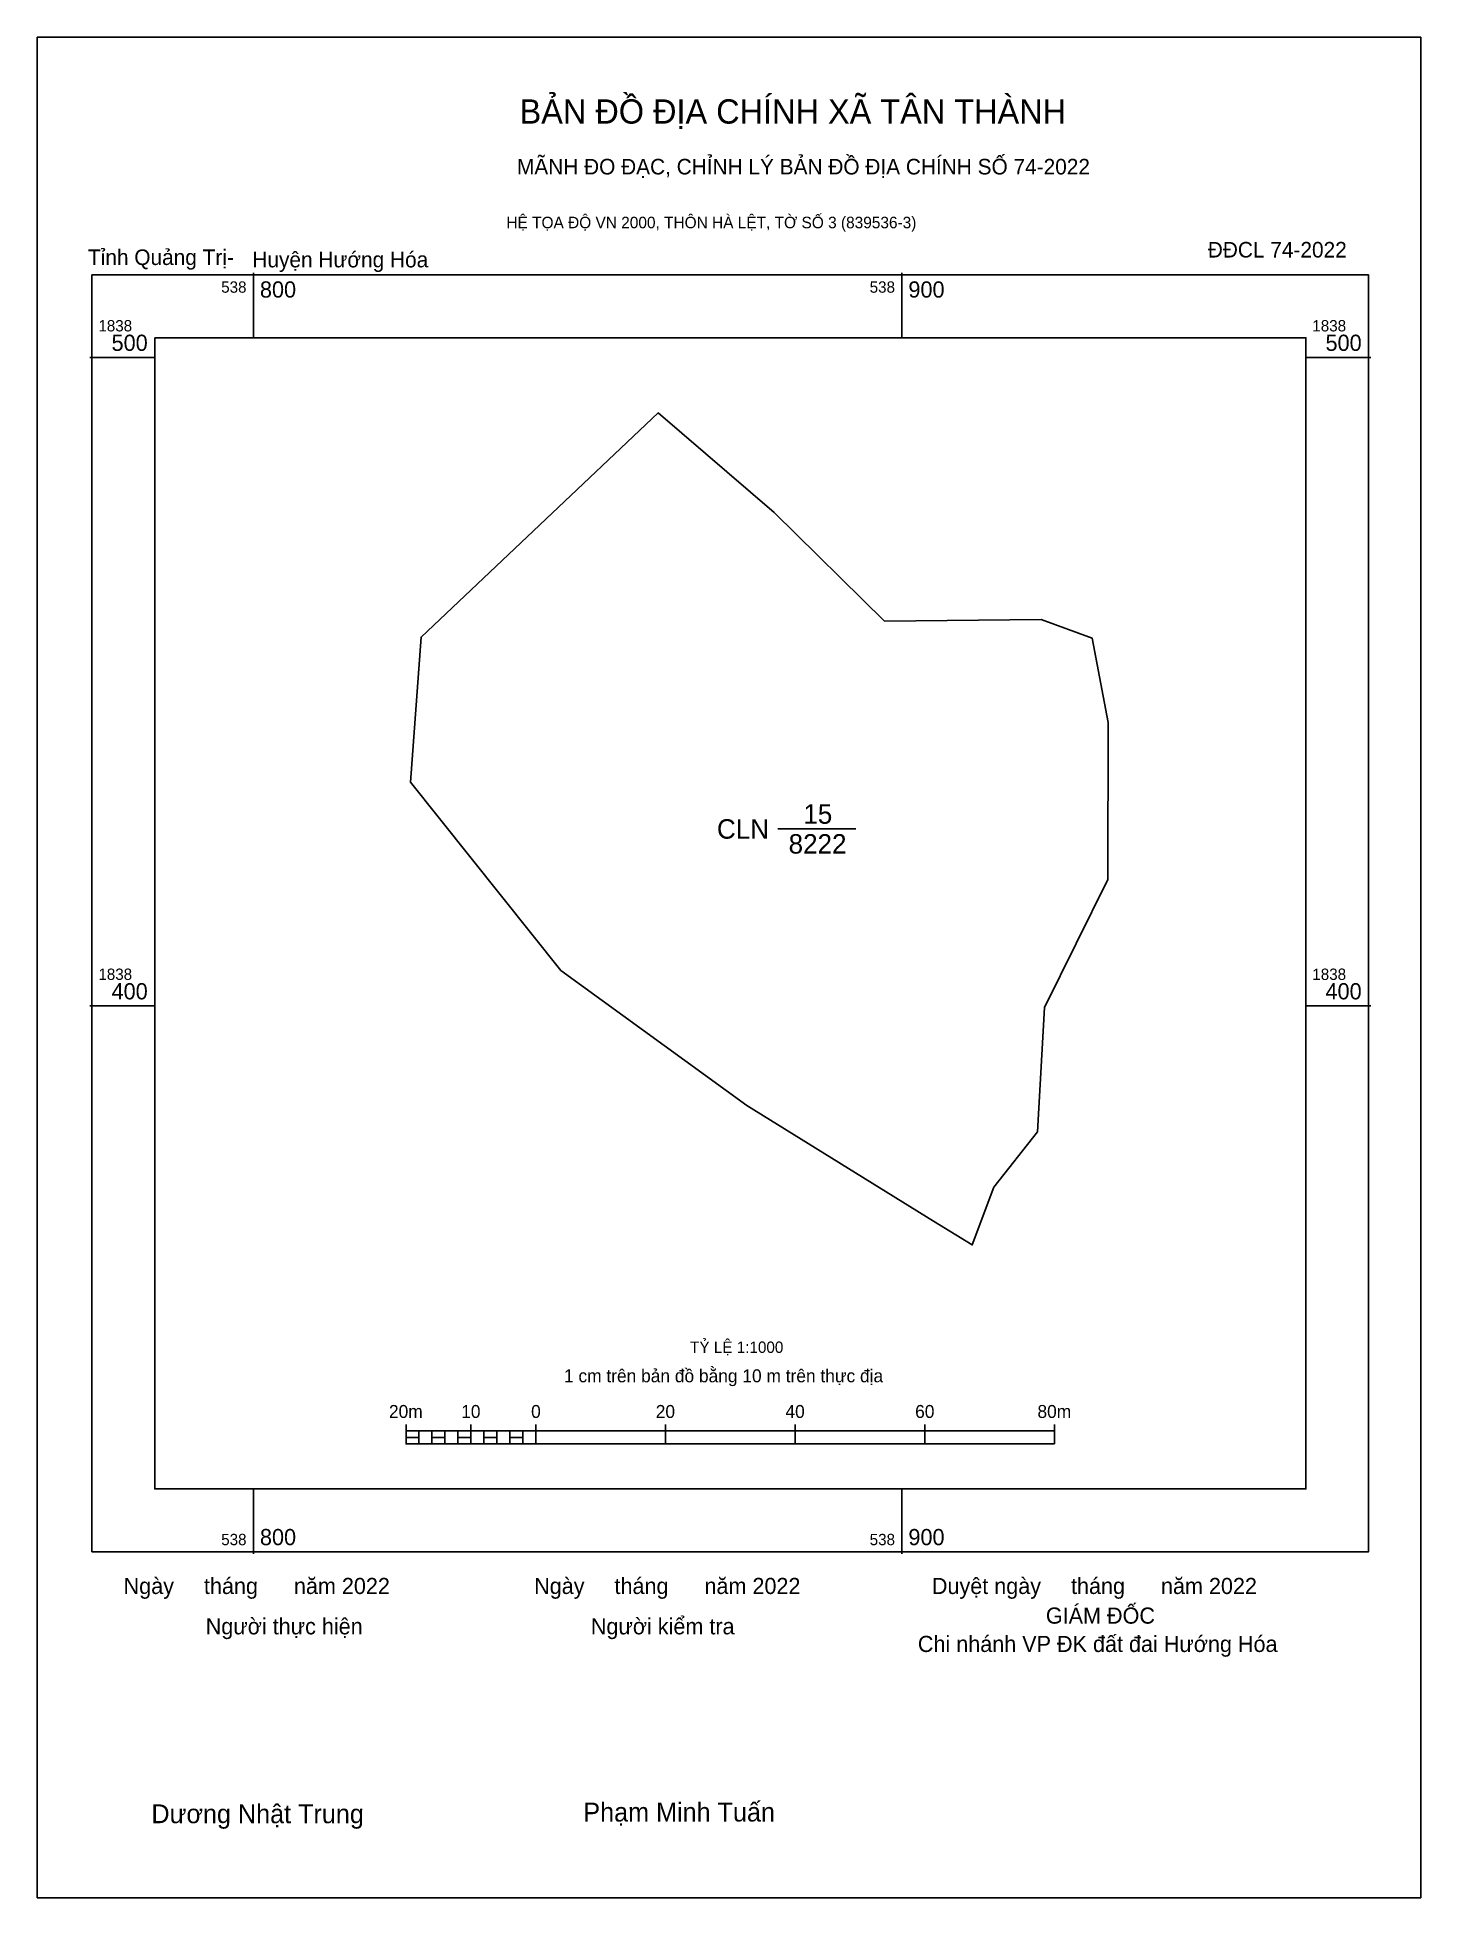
# Model space of a CAD drawing. Extents: x 538767 to 538980, y 1838262 to 1838549.
import ezdxf

# ---------------------------------------------------------------- set-up
doc = ezdxf.new("R2010")
doc.units = 0
for name, color, linetype in [('Level 10', 7, 'Continuous'), ('Level 13', 7, 'Continuous'), ('Level 15', 7, 'Continuous'), ('Level 27', 7, 'Continuous'), ('Level 29', 7, 'Continuous'), ('Level 6', 7, 'Continuous'), ('Level 62', 7, 'Continuous'), ('Level 63', 7, 'Continuous'), ('Level 9', 7, 'Continuous')]:
    doc.layers.add(name, color=color, linetype=linetype)

msp = doc.modelspace()

# ---------------------------------------------------------------- linework, layer by layer
at = {"layer": 'Level 10'}
msp.add_lwpolyline([(538824.23, 1838434.49), (538825.85, 1838456.86), (538862.39, 1838491.43), (538880.28, 1838476.1), (538897.32, 1838459.3), (538921.49, 1838459.6), (538929.33, 1838456.71), (538931.83, 1838443.67), (538931.74, 1838419.47), (538921.97, 1838399.76), (538920.89, 1838380.57), (538914.18, 1838372.02), (538910.85, 1838363.14), (538904.89, 1838366.82), (538876.09, 1838384.63), (538847.4, 1838405.46)], close=True, dxfattribs=at)
at = {"layer": 'Level 15'}
msp.add_lwpolyline([(538766.66, 1838549.37), (538980.01, 1838549.37), (538980.01, 1838262.46), (538766.66, 1838262.46)], close=True, dxfattribs=at)
at = {"layer": 'Level 27'}
for p, q in [((538862.39, 1838491.43), (538862.39, 1838491.44)), ((538929.33, 1838456.71), (538929.33, 1838456.72)), ((538824.23, 1838434.49), (538824.23, 1838434.48)), ((538904.89, 1838366.82), (538904.89, 1838366.81))]:
    msp.add_line(p, q, dxfattribs=at)
at = {"layer": 'Level 29'}
msp.add_line((538880.87, 1838427.28), (538892.87, 1838427.28), dxfattribs=at)
at = {"layer": 'Level 62'}
msp.add_lwpolyline([(538784.78, 1838503.03), (538962.29, 1838503.03), (538962.29, 1838325.52), (538784.78, 1838325.52)], close=True, dxfattribs=at)
at = {"layer": 'Level 63'}
for p, q in [((538800, 1838513.03), (538800, 1838503.03)), ((538900, 1838513.03), (538900, 1838503.03)), ((538774.78, 1838500), (538784.78, 1838500)), ((538962.29, 1838500), (538972.29, 1838500)), ((538774.78, 1838400), (538784.78, 1838400)), ((538962.29, 1838400), (538972.29, 1838400)), ((538823.53, 1838335.45), (538823.53, 1838332.45)), ((538823.53, 1838334.45), (538923.53, 1838334.45)), ((538825.53, 1838334.45), (538825.53, 1838332.45)), ((538827.53, 1838334.45), (538827.53, 1838332.45)), ((538829.53, 1838334.45), (538829.53, 1838332.45)), ((538831.53, 1838334.45), (538831.53, 1838332.45)), ((538833.53, 1838335.45), (538833.53, 1838332.45)), ((538833.53, 1838334.45), (538833.53, 1838332.45)), ((538835.53, 1838334.45), (538835.53, 1838332.45)), ((538837.53, 1838334.45), (538837.53, 1838332.45)), ((538839.53, 1838334.45), (538839.53, 1838332.45)), ((538841.53, 1838334.45), (538841.53, 1838332.45)), ((538843.53, 1838335.45), (538843.53, 1838332.45)), ((538843.53, 1838334.45), (538843.53, 1838332.45)), ((538863.53, 1838335.45), (538863.53, 1838332.45)), ((538883.53, 1838335.45), (538883.53, 1838332.45)), ((538903.53, 1838335.45), (538903.53, 1838332.45)), ((538923.53, 1838335.45), (538923.53, 1838332.45)), ((538823.53, 1838332.45), (538923.53, 1838332.45)), ((538800, 1838325.52), (538800, 1838315.52)), ((538900, 1838325.52), (538900, 1838315.52))]:
    msp.add_line(p, q, dxfattribs=at)
for points in [[(538775.09, 1838512.72), (538971.97, 1838512.72), (538971.97, 1838315.83), (538775.09, 1838315.83)], [(538823.53, 1838333.45), (538825.53, 1838333.45), (538825.53, 1838332.45), (538823.53, 1838332.45)], [(538823.53, 1838333.45), (538825.53, 1838333.45), (538825.53, 1838332.45), (538823.53, 1838332.45)], [(538827.53, 1838333.45), (538829.53, 1838333.45), (538829.53, 1838332.45), (538827.53, 1838332.45)], [(538831.53, 1838333.45), (538833.53, 1838333.45), (538833.53, 1838332.45), (538831.53, 1838332.45)], [(538835.53, 1838333.45), (538837.53, 1838333.45), (538837.53, 1838332.45), (538835.53, 1838332.45)], [(538839.53, 1838333.45), (538841.53, 1838333.45), (538841.53, 1838332.45), (538839.53, 1838332.45)]]:
    msp.add_lwpolyline(points, close=True, dxfattribs=at)

# ---------------------------------------------------------------- texts
at = {"layer": 'Level 13'}
for s, p in [('15', (538884.8, 1838428.08)), ('CLN', (538871.48, 1838425.78)), ('8222', (538882.53, 1838423.48))]:
    msp.add_text(s, height=3, dxfattribs=at).set_placement(p)
at = {"layer": 'Level 6'}
msp.add_text('TỶ LỆ 1:1000', height=1.7579, dxfattribs=at).set_placement((538867.34, 1838346.48))
at = {"layer": 'Level 63'}
for s, height, p in [('BẢN ĐỒ ĐỊA CHÍNH XÃ TÂN THÀNH', 3.7437, (538841.04, 1838536.05)), ('MÃNH ĐO ĐẠC, CHỈNH LÝ BẢN ĐỒ ĐỊA CHÍNH SỐ 74-2022', 2.4022, (538840.64, 1838528.21)), ('HỆ TỌA ĐỘ VN 2000, THÔN HÀ LỆT, TỜ SỐ 3 (839536-3)', 1.7782, (538839.01, 1838519.91)), ('538', 1.75, (538795.03, 1838509.97)), ('800', 2.5, (538801, 1838509.22)), ('538', 1.75, (538895.03, 1838509.97)), ('900', 2.5, (538901, 1838509.22)), ('1838', 1.75, (538776.09, 1838504)), ('1838', 1.75, (538963.29, 1838504)), ('500', 2.5, (538778.12, 1838501)), ('500', 2.5, (538965.32, 1838501)), ('1838', 1.75, (538776.09, 1838404)), ('1838', 1.75, (538963.29, 1838404)), ('400', 2.5, (538778.12, 1838401)), ('400', 2.5, (538965.32, 1838401)), ('1 cm trên bản đồ bằng 10 m trên thực địa', 2, (538847.89, 1838341.95)), ('20m', 2, (538820.9, 1838336.45)), ('10', 2, (538832.04, 1838336.45)), ('0', 2, (538842.82, 1838336.45)), ('20', 2, (538862.04, 1838336.45)), ('40', 2, (538882.04, 1838336.45)), ('60', 2, (538902.04, 1838336.45)), ('80m', 2, (538920.9, 1838336.45)), ('538', 1.75, (538795.03, 1838316.83)), ('800', 2.5, (538801, 1838316.83)), ('538', 1.75, (538895.03, 1838316.83)), ('900', 2.5, (538901, 1838316.83)), ('Ngày     tháng      năm 2022', 2.4883, (538779.98, 1838309.3)), ('Ngày     tháng      năm 2022', 2.4883, (538843.29, 1838309.3)), ('Duyệt ngày     tháng      năm 2022', 2.4883, (538904.62, 1838309.3)), ('GIÁM ĐỐC', 2.488, (538922.2, 1838304.73)), ('Người thực hiện', 2.4883, (538792.64, 1838303.08)), ('Người kiểm tra', 2.4883, (538852.03, 1838303.08)), ('Chi nhánh VP ĐK đất đai Hướng Hóa', 2.4883, (538902.46, 1838300.36)), ('Dương Nhật Trung', 2.9024, (538784.27, 1838273.96)), ('Phạm Minh Tuấn', 2.9024, (538850.87, 1838274.22))]:
    msp.add_text(s, height=height, dxfattribs=at).set_placement(p)
at = {"layer": 'Level 9'}
for s, p in [('Tỉnh Quảng Trị-', (538774.49, 1838514.24)), ('ĐĐCL 74-2022', (538947.17, 1838515.4)), ('Huyện Hướng Hóa', (538799.84, 1838513.88))]:
    msp.add_text(s, height=2.4022, dxfattribs=at).set_placement(p)

doc.saveas('drawing.dxf')
